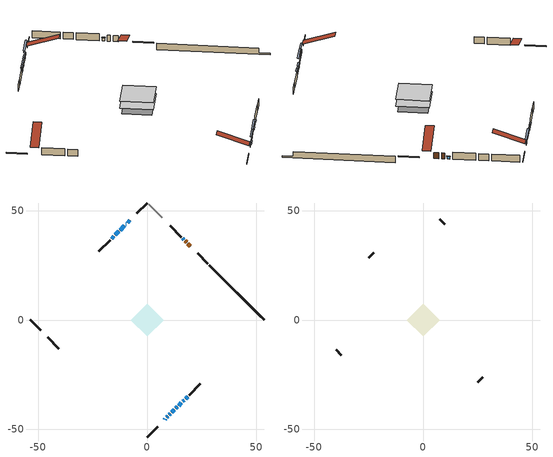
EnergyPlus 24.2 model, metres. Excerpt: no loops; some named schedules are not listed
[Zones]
conditioned space
 floor outside (Floor1 construction): -3.22,0 0,3.22 3.22,0 0,-3.22 z1.52
 floor adiabatic (AdiabaticFloorConstruction): -7.5,0 0,7.5 7.5,0 0,-7.5 z1.52
 floor foundation (Slab1 construction): -6.68,0 0,6.68 6.68,0 0,-6.68 z-0.74
 wall outside (RimJoist1 construction): 0,-53.62 4.73,-48.89 / -53.62,0 -48.89,-4.73 / 0,53.62 -4.73,48.89 / 27.76,25.86 23.04,30.58 z1.52:1.82
 wall outside (AdiabaticWallConstruction 1): 19.8,33.82 18.66,34.96 / 18.01,35.61 17.4,36.22 z1.52:3.55
 wall outside (AdiabaticWallConstruction): 7.96,-45.66 8.31,-45.31 / 10.1,-43.52 10.61,-43.01 / 16.74,36.88 16.24,37.38 z1.52:2.38; 8.96,-44.66 9.45,-44.17 z1.52:2.31; -7.96,45.66 -9.01,44.61 z1.52:2.36; 11.26,-42.36 12.48,-41.14 z1.52:2.16; 13.14,-40.48 13.77,-39.85 z1.52:2.66; -9.66,43.96 -9.82,43.8 z1.52:3.55; -10.48,43.14 -12.4,41.22 z1.52:3.12; -13.06,40.56 -14.64,38.98 z1.52:2.94; -15.3,38.32 -16.34,37.28 z1.52:2.97; 14.43,-39.19 15.65,-37.97 / 16.31,-37.31 16.88,-36.74 z1.52:2.64; 17.54,-36.08 18.55,-35.07 z1.52:2.92
 wall outside (Wall1 construction): 19.2,-34.42 24.33,-29.29 / -45.66,-7.96 -40.53,-13.09 / -16.99,36.63 -22.12,31.5 / 15.58,38.04 10.46,43.16 z1.52:3.96
 wall foundation (FoundationWall1 construction): 28.42,25.2,-0.74 28.42,25.2,1.52 51.1,2.52,1.52 51.1,2.52,-0.08 53.62,0,-0.08 53.62,0,-0.74
 wall adiabatic (Wall3 construction): 6.85,46.77 0.66,52.96 z1.52:3.96
 window (WindowConstruction 8): 7.96,-45.66 8.31,-45.31 z1.52:2.38
 window (WindowConstruction 7): 8.96,-44.66 9.45,-44.17 z1.52:2.31
 window (WindowConstruction 10): -7.96,45.66 -9.01,44.61 z1.52:2.36
 window (WindowConstruction 11): 10.1,-43.52 10.61,-43.01 z1.52:2.38
 window (WindowConstruction 12): 11.26,-42.36 12.48,-41.14 z1.52:2.15
 window (WindowConstruction 13): 13.14,-40.48 13.77,-39.85 z1.52:2.66
 window (WindowConstruction 9): -9.66,43.96 -9.82,43.8 z1.52:3.55
 window (WindowConstruction): 16.74,36.88 16.24,37.38 z1.52:2.38
 window (WindowConstruction 1): -10.48,43.14 -12.4,41.22 z1.52:3.12
 window (WindowConstruction 2): -13.06,40.56 -14.64,38.98 z1.52:2.94
 window (WindowConstruction 3): -15.3,38.32 -16.34,37.28 z1.52:2.97
 window (WindowConstruction 4): 14.43,-39.19 15.65,-37.97 z1.52:2.64
 window (WindowConstruction 5): 16.31,-37.31 16.88,-36.74 z1.52:2.64
 window (WindowConstruction 6): 17.54,-36.08 18.55,-35.07 z1.52:2.92
 door (Door): 19.8,33.82 18.67,34.95 z1.52:3.55
 door (Door 1): 18.01,35.61 17.4,36.22 z1.52:3.55
 ceiling adiabatic (AdiabaticFloorConstruction): 0,-7.5 7.5,0 0,7.5 -7.5,0 z1.52
attic - vented
 floor to conditioned space (Floor2 construction Reversed): -7.5,0 0,7.5 7.5,0 0,-7.5 z3.96
 wall outside (Wall2 construction): 24.98,-28.64 27.28,-26.34 / -39.87,-13.75 -37.58,-16.04 / -22.78,30.84 -25.07,28.55 / 9.8,43.82 7.5,46.12 z1.52:3.96
 roof outside (Roof1 construction): 7.31,-46.31,3.96 0,-39.01,7.4 -1.92,-40.93,7.4 5.38,-48.24,3.96; -46.31,-7.31,3.96 -39.01,0,7.4 -40.93,1.92,7.4 -48.24,-5.38,3.96; -7.31,46.31,3.96 0,39.01,7.4 1.92,40.93,7.4 -5.38,48.24,3.96; 20.46,33.16,3.96 13.15,25.86,7.4 15.08,23.93,7.4 22.38,31.24,3.96
shading: 8.45,-45.17 7.82,-45.8 8.11,-46.09 8.74,-45.46 z2.58; 9.59,-44.03 8.82,-44.8 9.11,-45.09 9.88,-44.32 z2.51; -10.94,42.68 -6.03,47.59 -6.32,47.88 -11.23,42.97 z5.1; 12.54,-41.08 8.17,-45.45 8.46,-45.75 12.83,-41.37 z5.12; 14.42,-39.2 9.32,-44.3 9.62,-44.59 14.71,-39.49 z4.89; 15.71,-37.91 11.2,-42.42 11.49,-42.71 16,-38.2 z5.4; -9.97,43.65 -9.52,44.1 -9.81,44.39 -10.26,43.94 z3.75; 16.1,37.52 16.88,36.74 17.17,37.03 16.39,37.81 z2.58; -12.55,41.07 -10.34,43.28 -10.63,43.57 -12.84,41.37 z3.32; -14.78,38.84 -12.92,40.7 -13.21,40.99 -15.07,39.13 z3.14; -16.48,37.14 -15.15,38.47 -15.45,38.76 -16.77,37.43 z3.17; 15.79,-37.83 14.28,-39.34 14.58,-39.63 16.08,-38.12 z2.84; 17.02,-36.6 16.16,-37.46 16.45,-37.75 17.31,-36.89 z2.84; 18.69,-34.93 17.4,-36.22 17.69,-36.51 18.98,-35.22 z3.12
[Building]
Building 1: Terrain=Suburbs
[Site:Location]
Montreal Intl AP_QC: Latitude {deg}=45.47; Longitude {deg}=-73.74; Time Zone {hr}=-5; Elevation {m}=36; Keep Site Location Information=Yes
[Site:GroundTemperature:Shallow]
2.07863, -0.316383, -0.508184, 0.628371, 5.19101, 9.73239, 13.6695, 16.1636, 16.3755, 14.347, 10.5102, 6.10817
[Site:WaterMainsTemperature]
Calculation Method=Schedule; Temperature Schedule=mains temperature schedule
[Material] Roughness=Rough; Thermal Absorptance=0.9
Name | Thickness {m} | Conductivity {W/m-K} | Density {kg/m3} | Specific Heat {J/kg-K} | Solar Absorptance | Visible Absorptance
asphalt or fiberglass shingles | 0.00635 | 0.162714 | 1121.4 | 1465.45 | 0.4 | 0.4
ceiling loosefill ins | 0.0846667 | 0.0480833 | 16.02 | 1046.75 | 0.7 | 0.7
ceiling stud and cavity | 0.1397 | 0.0886449 | 65.682 | 1177.47 | 0.7 | 0.7
concrete 4.0 in. | 0.1016 | 1.803125 | 2242.8 | 837.4 | 0.7 | 0.7
concrete 8.0 in. | 0.2032 | 1.803125 | 2242.8 | 837.4 | 0.7 | 0.7
door material | 0.04445 | 0.0451087 | 512.64 | 1214.23 | 0.7 | 0.7
door material 1 | 0.04445 | 0.20624 | 512.64 | 1214.23 | 0.7 | 0.7
exterior vertical ins | 0.0210149 | 0.029427 | 32.04 | 1214.23 | 0.7 | 0.7
floor covering | 0.0127 | 0.0433444 | 54.468 | 1339.84 | 0.6 | 0.6
floor rigid ins; wall rigid ins | 0.512978 | 0.029427 | 32.04 | 1214.23 | 0.7 | 0.7
floor stud and cavity | 0.1397 | 1.61265 | 92.3553 | 1139.71 | 0.7 | 0.7
floor stud and cavity 1 | 0.1397 | 1.75129 | 37.0049 | 1207.88 | 0.7 | 0.7
furniture material conditioned space 1 | 0.1524 | 0.115458 | 640.8 | 1214.23 | 0.6 | 0.6
gypsum board | 0.0127 | 0.160291 | 801 | 837.4 | 0.6 | 0.6
gypsum board 1 | 0.0127 | 0.160291 | 801 | 837.4 | 0.7 | 0.7
osb sheathing 0.5 in. | 0.0127 | 0.115458 | 512.64 | 1214.23 | 0.7 | 0.7
osb sheathing 0.5 in. 1 | 0.0127 | 0.115458 | 512.64 | 1214.23 | 0.4 | 0.4
osb sheathing 0.75 in. | 0.01905 | 0.115458 | 512.64 | 1214.23 | 0.7 | 0.7
osb sheathing 2.0 in. | 0.0508 | 0.115458 | 512.64 | 1214.23 | 0.7 | 0.7
rim joist rigid ins | 0.051816 | 0.029427 | 32.04 | 1214.23 | 0.7 | 0.7
rim joist stud and cavity | 0.0508 | 0.275866 | 125.044 | 1163.47 | 0.6 | 0.6
wall stud and cavity | 0.1397 | 0.0819611 | 139.0536 | 1170.24 | 0.7 | 0.7
wall stud and cavity 1 | 0.0889 | 6.1454 | 50.32683 | 1063.81 | 0.6 | 0.6
wall stud and cavity 2 | 0.1397 | 0.074809 | 139.0536 | 1170.24 | 0.7 | 0.7
wall stud and cavity 3 | 0.0889 | 0.380278 | 52.3479 | 1209.89 | 0.7 | 0.7
wall stud and cavity 4 | 0.0889 | 0.391764 | 83.0341 | 1211.67 | 0.7 | 0.7
wood siding | 0.0254 | 0.102417 | 544.68 | 1172.36 | 0.4 | 0.4
wood siding 1 | 0.00254 | 0.102417 | 544.68 | 1172.36 | 0.4 | 0.4
wood siding 2; wood siding 3; wood siding 4 | 0.0254 | 0.102417 | 544.68 | 1172.36 | 0.7 | 0.7
[WindowMaterial:SimpleGlazingSystem]
Name | U-Factor {W/m2-K} | Solar Heat Gain Coefficient
WindowMaterial | 2.47901 | 0.32
WindowMaterial 1 | 2.046919 | 0.43
WindowMaterial 10 | 2.2871 | 0.37
WindowMaterial 11 | 4.51231 | 0.42
WindowMaterial 12 | 3.92747 | 0.44
WindowMaterial 13 | 2.34104 | 0.35
WindowMaterial 2 | 2.09745 | 0.41
WindowMaterial 3 | 2.1866 | 0.39
WindowMaterial 4 | 2.19 | 0.39
WindowMaterial 5 | 2.36602 | 0.35
WindowMaterial 6 | 2.20136 | 0.39
WindowMaterial 7 | 4.6923 | 0.42
WindowMaterial 8 | 2.282556 | 0.39
WindowMaterial 9 | 2.62721 | 0.32
[Construction]
AdiabaticFloorConstruction: floor stud and cavity 1, floor rigid ins, osb sheathing 0.75 in., floor covering
AdiabaticWallConstruction: wood siding 3, wall rigid ins, wall stud and cavity 3, gypsum board
AdiabaticWallConstruction 1: wood siding 4, wall rigid ins, wall stud and cavity 3, gypsum board
Door: door material
Door 1: door material 1
Floor1 construction: floor stud and cavity, osb sheathing 0.75 in., floor covering
Floor2 construction Reversed: gypsum board, ceiling stud and cavity, ceiling loosefill ins
FoundationWall1 construction: concrete 8.0 in., gypsum board 1
furniture construction conditioned space 1: furniture material conditioned space 1
PartitionWallConstruction: gypsum board, wall stud and cavity 4, gypsum board
RimJoist1 construction: wood siding 2, rim joist rigid ins, osb sheathing 2.0 in., rim joist stud and cavity
Roof1 construction: asphalt or fiberglass shingles
Slab1 construction: concrete 4.0 in.
Wall1 construction: wood siding, osb sheathing 0.5 in., wall stud and cavity, gypsum board
Wall2 construction: wood siding 1, wall stud and cavity 1
Wall3 construction: osb sheathing 0.5 in. 1, wall stud and cavity 2, gypsum board
WindowConstruction: WindowMaterial
WindowConstruction 1: WindowMaterial 1
WindowConstruction 10: WindowMaterial 10
WindowConstruction 11: WindowMaterial 11
WindowConstruction 12: WindowMaterial 12
WindowConstruction 13: WindowMaterial 13
WindowConstruction 2: WindowMaterial 2
WindowConstruction 3: WindowMaterial 3
WindowConstruction 4: WindowMaterial 4
WindowConstruction 5: WindowMaterial 5
WindowConstruction 6: WindowMaterial 6
WindowConstruction 7: WindowMaterial 7
WindowConstruction 8: WindowMaterial 8
WindowConstruction 9: WindowMaterial 9
[Zone] Multiplier=1; Part of Total Floor Area=Yes
Name | Volume {m3}
attic - vented | 62.923
conditioned space | 508.2
[Space]
Name | Zone | Volume {m3}
attic - vented 1 | attic - vented | 62.923
conditioned space 1 | conditioned space | 508.2
[ZoneInfiltration:EffectiveLeakageArea]
infil attic - vented 1: Zone or Space=attic - vented 1; Schedule=Always On Discrete; Effective Air Leakage Area {cm2}=4501.6; Stack Coefficient=0.000409068; Wind Coefficient=1.36653e-05
[ZoneMixing]
whole house fan mix: Zone or Space=attic - vented; Schedule=Always On Continuous; Design Flow Rate Calculation Method=Flow/Zone; Design Flow Rate {m3/s}=0; Source Zone or Space=conditioned space
[SurfaceProperty:ExposedFoundationPerimeter]
Slab1: Exposed Perimeter Calculation Method=TotalExposedPerimeter; Total Exposed Perimeter {m}=35.637
[InternalMass] Zone or ZoneList=conditioned space; Space or SpaceList=conditioned space 1
Name | Construction | Surface Area {m2}
furniture mass conditioned space 1 | furniture construction conditioned space 1 | 89.036
partition wall mass | PartitionWallConstruction | 222.59
[Lights]
interior lighting: Zone or ZoneList or Space or SpaceList=conditioned space 1; Schedule=interior lighting schedule; Design Level Calculation Method=LightingLevel; Lighting Level {W}=343.2; Return Air Fraction=0; Fraction Radiant=0.6; Fraction Visible=0.2; Fraction Replaceable=1
[People]
occupants: Zone or ZoneList or Space or SpaceList=conditioned space 1; Number of People Schedule=occupants schedule; Number of People Calculation Method=People; Number of People=3; Fraction Radiant=0.314171; Sensible Heat Fraction=0.56303; Activity Level Schedule=occupants activity schedule; Carbon Dioxide Generation Rate {m3/s-W}=0; Enable ASHRAE 55 Comfort Warnings=No; Mean Radiant Temperature Calculation Type=EnclosureAveraged
[ElectricEquipment] Zone or ZoneList or Space or SpaceList=conditioned space 1; Design Level Calculation Method=EquipmentLevel
Name | Schedule | Design Level {W} | Fraction Latent | Fraction Radiant | Fraction Lost
clothes dryer | clothes dryer schedule | 140.772 | 0.015 | 0.081 | 0.85
clothes washer | clothes washer schedule | 32.1985 | 0.03 | 0.162 | 0.7
cooking range | cooking range schedule | 208.969 | 0.08 | 0.432 | 0.2
dishwasher | dishwasher schedule | 66.8632 | 0.3 | 0.18 | 0.4
fridge | fridge schedule | 72.9452 | 0 | 0.6 | 0
mech vent bath fan 0 | mech vent bath fan 0 schedule | 50.2 | 0 | 0 | 1
mech vent house fan | mech vent house fan schedule | 0 | 0 | 0 | 1
mech vent house fan cfis | mech vent house fan cfis schedule | 0 | 0 | 0 | 0
mech vent range fan 0 | mech vent range fan 0 schedule | 57 | 0 | 0 | 1
misc plug loads | misc plug loads schedule | 494.7 | 0.045 | 0.513 | 0.1
whole house fan | Always On Discrete | 0 | 0 | 0 | 1
[OtherEquipment] Zone or ZoneList or Space or SpaceList=conditioned space 1; Design Level Calculation Method=EquipmentLevel
Name | Fuel Type | Schedule | Design Level {W} | Fraction Latent | Fraction Radiant | Fraction Lost
clothes dryer 1 | Electricity | clothes dryer schedule | 0 | 0.015 | 0.081 | 0.85
cooking range 1 | Electricity | cooking range schedule | 0 | 0.08 | 0.432 | 0.2
general water use latent | None | general water use schedule | 59.3978 | 1 | 0 | 0
general water use sensible | None | general water use schedule | -58.539 | 0 | 0.6 | 0
mech vent house fan latent load | None | Always On Discrete | 0 | 1 | 0 | 0
mech vent house fan sensible load | None | Always On Discrete | 0 | 0 | 0 | 0
water heater energy adjustment1 | Electricity | Always On Discrete | 0.01 | 0 | 0 | 1
[ZoneInfiltration:DesignFlowRate] Zone or ZoneList or Space or SpaceList=conditioned space 1; Schedule=Always On Discrete; Design Flow Rate Calculation Method=Flow/Zone; Design Flow Rate {m3/s}=0
infil flow; natural vent flow; whole house fan flow
[Foundation:Kiva]
Foundation Kiva 1: Initial Indoor Air Temperature {C}=18; Wall Height Above Grade {m}=1.52001; Wall Depth Below Slab {m}=0.2032; Custom Block Material Name 1=exterior vertical ins; Custom Block Depth 1 {m}=2.26; Custom Block X Position 1 {m}=0.2159; Custom Block Z Position 1 {m}=0
[Foundation:Kiva:Settings]
Soil Conductivity {W/m-K}=0.849921; Soil Density {kg/m3}=1842.3; Soil Specific Heat {J/kg-K}=418.7; Ground Solar Absorptivity=0.9; Ground Thermal Absorptivity=0.9; Ground Surface Roughness {m}=0.03; Far-Field Width {m}=40; Deep-Ground Boundary Condition=ZeroFlux; Deep-Ground Depth {m}=40; Minimum Cell Dimension {m}=0.2; Maximum Cell Growth Coefficient=3; Simulation Timestep=Timestep
[Exterior:Lights]
exterior lighting: Schedule=exterior lighting schedule; Design Level {W}=75.6
[Schedule:Constant]
Name | Hourly Value
Always On Continuous; mech vent house fan schedule; mech vent house fan cfis schedule; Always On Discrete | 1
occupants activity schedule | 117.228
fridge schedule | 0
[Schedule:Week:Daily]
interior lighting schedule Week Rule - Jan1-Jan27: interior lighting schedule day, interior lighting schedule day, interior lighting schedule day, interior lighting schedule day, interior lighting schedule day, interior lighting schedule day, interior lighting schedule day, interior lighting schedule default day, interior lighting schedule default day, interior lighting schedule default day, interior lighting schedule default day, interior lighting schedule default day
interior lighting schedule Week Rule - Jan28-Feb3: interior lighting schedule day, interior lighting schedule day, interior lighting schedule day, interior lighting schedule day, interior lighting schedule day 1, interior lighting schedule day 1, interior lighting schedule day 1, interior lighting schedule default day, interior lighting schedule default day, interior lighting schedule default day, interior lighting schedule default day, interior lighting schedule default day
interior lighting schedule Week Rule - Feb4-Feb24: interior lighting schedule day 1, interior lighting schedule day 1, interior lighting schedule day 1, interior lighting schedule day 1, interior lighting schedule day 1, interior lighting schedule day 1, interior lighting schedule day 1, interior lighting schedule default day, interior lighting schedule default day, interior lighting schedule default day, interior lighting schedule default day, interior lighting schedule default day
interior lighting schedule Week Rule - Feb25-Mar3: interior lighting schedule day 1, interior lighting schedule day 1, interior lighting schedule day 1, interior lighting schedule day 1, interior lighting schedule day 2, interior lighting schedule day 2, interior lighting schedule day 2, interior lighting schedule default day, interior lighting schedule default day, interior lighting schedule default day, interior lighting schedule default day, interior lighting schedule default day
interior lighting schedule Week Rule - Mar4-Mar31: interior lighting schedule day 2, interior lighting schedule day 2, interior lighting schedule day 2, interior lighting schedule day 2, interior lighting schedule day 2, interior lighting schedule day 2, interior lighting schedule day 2, interior lighting schedule default day, interior lighting schedule default day, interior lighting schedule default day, interior lighting schedule default day, interior lighting schedule default day
interior lighting schedule Week Rule - Apr1-Apr28: interior lighting schedule day 3, interior lighting schedule day 3, interior lighting schedule day 3, interior lighting schedule day 3, interior lighting schedule day 3, interior lighting schedule day 3, interior lighting schedule day 3, interior lighting schedule default day, interior lighting schedule default day, interior lighting schedule default day, interior lighting schedule default day, interior lighting schedule default day
interior lighting schedule Week Rule - Apr29-May5: interior lighting schedule day 3, interior lighting schedule day 3, interior lighting schedule day 4, interior lighting schedule day 4, interior lighting schedule day 4, interior lighting schedule day 4, interior lighting schedule day 4, interior lighting schedule default day, interior lighting schedule default day, interior lighting schedule default day, interior lighting schedule default day, interior lighting schedule default day
interior lighting schedule Week Rule - May6-May26: interior lighting schedule day 4, interior lighting schedule day 4, interior lighting schedule day 4, interior lighting schedule day 4, interior lighting schedule day 4, interior lighting schedule day 4, interior lighting schedule day 4, interior lighting schedule default day, interior lighting schedule default day, interior lighting schedule default day, interior lighting schedule default day, interior lighting schedule default day
interior lighting schedule Week Rule - May27-Jun2: interior lighting schedule day 4, interior lighting schedule day 4, interior lighting schedule day 4, interior lighting schedule day 4, interior lighting schedule day 4, interior lighting schedule day 5, interior lighting schedule day 5, interior lighting schedule default day, interior lighting schedule default day, interior lighting schedule default day, interior lighting schedule default day, interior lighting schedule default day
interior lighting schedule Week Rule - Jun3-Jun30: interior lighting schedule day 5, interior lighting schedule day 5, interior lighting schedule day 5, interior lighting schedule day 5, interior lighting schedule day 5, interior lighting schedule day 5, interior lighting schedule day 5, interior lighting schedule default day, interior lighting schedule default day, interior lighting schedule default day, interior lighting schedule default day, interior lighting schedule default day
interior lighting schedule Week Rule - Jul1-Jul28: interior lighting schedule day 6, interior lighting schedule day 6, interior lighting schedule day 6, interior lighting schedule day 6, interior lighting schedule day 6, interior lighting schedule day 6, interior lighting schedule day 6, interior lighting schedule default day, interior lighting schedule default day, interior lighting schedule default day, interior lighting schedule default day, interior lighting schedule default day
interior lighting schedule Week Rule - Jul29-Aug4: interior lighting schedule day 6, interior lighting schedule day 6, interior lighting schedule day 6, interior lighting schedule day 7, interior lighting schedule day 7, interior lighting schedule day 7, interior lighting schedule day 7, interior lighting schedule default day, interior lighting schedule default day, interior lighting schedule default day, interior lighting schedule default day, interior lighting schedule default day
interior lighting schedule Week Rule - Aug5-Aug25: interior lighting schedule day 7, interior lighting schedule day 7, interior lighting schedule day 7, interior lighting schedule day 7, interior lighting schedule day 7, interior lighting schedule day 7, interior lighting schedule day 7, interior lighting schedule default day, interior lighting schedule default day, interior lighting schedule default day, interior lighting schedule default day, interior lighting schedule default day
interior lighting schedule Week Rule - Aug26-Sep1: interior lighting schedule day 7, interior lighting schedule day 7, interior lighting schedule day 7, interior lighting schedule day 7, interior lighting schedule day 7, interior lighting schedule day 7, interior lighting schedule day 8, interior lighting schedule default day, interior lighting schedule default day, interior lighting schedule default day, interior lighting schedule default day, interior lighting schedule default day
interior lighting schedule Week Rule - Sep2-Sep29: interior lighting schedule day 8, interior lighting schedule day 8, interior lighting schedule day 8, interior lighting schedule day 8, interior lighting schedule day 8, interior lighting schedule day 8, interior lighting schedule day 8, interior lighting schedule default day, interior lighting schedule default day, interior lighting schedule default day, interior lighting schedule default day, interior lighting schedule default day
interior lighting schedule Week Rule - Sep30-Oct6: interior lighting schedule day 8, interior lighting schedule day 9, interior lighting schedule day 9, interior lighting schedule day 9, interior lighting schedule day 9, interior lighting schedule day 9, interior lighting schedule day 9, interior lighting schedule default day, interior lighting schedule default day, interior lighting schedule default day, interior lighting schedule default day, interior lighting schedule default day
interior lighting schedule Week Rule - Oct7-Oct27: interior lighting schedule day 9, interior lighting schedule day 9, interior lighting schedule day 9, interior lighting schedule day 9, interior lighting schedule day 9, interior lighting schedule day 9, interior lighting schedule day 9, interior lighting schedule default day, interior lighting schedule default day, interior lighting schedule default day, interior lighting schedule default day, interior lighting schedule default day
interior lighting schedule Week Rule - Oct28-Nov3: interior lighting schedule day 9, interior lighting schedule day 9, interior lighting schedule day 9, interior lighting schedule day 9, interior lighting schedule day 10, interior lighting schedule day 10, interior lighting schedule day 10, interior lighting schedule default day, interior lighting schedule default day, interior lighting schedule default day, interior lighting schedule default day, interior lighting schedule default day
interior lighting schedule Week Rule - Nov4-Nov24: interior lighting schedule day 10, interior lighting schedule day 10, interior lighting schedule day 10, interior lighting schedule day 10, interior lighting schedule day 10, interior lighting schedule day 10, interior lighting schedule day 10, interior lighting schedule default day, interior lighting schedule default day, interior lighting schedule default day, interior lighting schedule default day, interior lighting schedule default day
interior lighting schedule Week Rule - Nov25-Dec1: interior lighting schedule day 10, interior lighting schedule day 10, interior lighting schedule day 10, interior lighting schedule day 10, interior lighting schedule day 10, interior lighting schedule day 10, interior lighting schedule day 11, interior lighting schedule default day, interior lighting schedule default day, interior lighting schedule default day, interior lighting schedule default day, interior lighting schedule default day
interior lighting schedule Week Rule - Dec2-Dec31: interior lighting schedule day 11, interior lighting schedule day 11, interior lighting schedule day 11, interior lighting schedule day 11, interior lighting schedule day 11, interior lighting schedule day 11, interior lighting schedule day 11, interior lighting schedule default day, interior lighting schedule default day, interior lighting schedule default day, interior lighting schedule default day, interior lighting schedule default day
occupants schedule Week Rule - Jan1-Dec31: occupants schedule day, occupants schedule day, occupants schedule day, occupants schedule day, occupants schedule day, occupants schedule day, occupants schedule day, occupants schedule default day, occupants schedule default day, occupants schedule default day, occupants schedule default day, occupants schedule default day
clothes dryer schedule Week Rule - Jan1-Dec31: clothes dryer schedule day, clothes dryer schedule day, clothes dryer schedule day, clothes dryer schedule day, clothes dryer schedule day, clothes dryer schedule day, clothes dryer schedule day, clothes dryer schedule default day, clothes dryer schedule default day, clothes dryer schedule default day, clothes dryer schedule default day, clothes dryer schedule default day
clothes washer schedule Week Rule - Jan1-Dec31: clothes washer schedule day, clothes washer schedule day, clothes washer schedule day, clothes washer schedule day, clothes washer schedule day, clothes washer schedule day, clothes washer schedule day, clothes washer schedule default day, clothes washer schedule default day, clothes washer schedule default day, clothes washer schedule default day, clothes washer schedule default day
cooking range schedule Week Rule - Jan1-Dec31: cooking range schedule day, cooking range schedule day, cooking range schedule day, cooking range schedule day, cooking range schedule day, cooking range schedule day, cooking range schedule day, cooking range schedule default day, cooking range schedule default day, cooking range schedule default day, cooking range schedule default day, cooking range schedule default day
dishwasher schedule Week Rule - Jan1-Dec31: dishwasher schedule day, dishwasher schedule day, dishwasher schedule day, dishwasher schedule day, dishwasher schedule day, dishwasher schedule day, dishwasher schedule day, dishwasher schedule default day, dishwasher schedule default day, dishwasher schedule default day, dishwasher schedule default day, dishwasher schedule default day
mech vent bath fan 0 schedule Week Rule - Jan1-Dec31: mech vent bath fan 0 schedule day, mech vent bath fan 0 schedule day, mech vent bath fan 0 schedule day, mech vent bath fan 0 schedule day, mech vent bath fan 0 schedule day, mech vent bath fan 0 schedule day, mech vent bath fan 0 schedule day, mech vent bath fan 0 schedule default day, mech vent bath fan 0 schedule default day, mech vent bath fan 0 schedule default day, mech vent bath fan 0 schedule default day, mech vent bath fan 0 schedule default day
mech vent range fan 0 schedule Week Rule - Jan1-Dec31: mech vent range fan 0 schedule day, mech vent range fan 0 schedule day, mech vent range fan 0 schedule day, mech vent range fan 0 schedule day, mech vent range fan 0 schedule day, mech vent range fan 0 schedule day, mech vent range fan 0 schedule day, mech vent range fan 0 schedule default day, mech vent range fan 0 schedule default day, mech vent range fan 0 schedule default day, mech vent range fan 0 schedule default day, mech vent range fan 0 schedule default day
misc plug loads schedule Week Rule - Jan1-Dec31: misc plug loads schedule day, misc plug loads schedule day, misc plug loads schedule day, misc plug loads schedule day, misc plug loads schedule day, misc plug loads schedule day, misc plug loads schedule day, misc plug loads schedule default day, misc plug loads schedule default day, misc plug loads schedule default day, misc plug loads schedule default day, misc plug loads schedule default day
general water use schedule Week Rule - Jan1-Dec31: general water use schedule day, general water use schedule day, general water use schedule day, general water use schedule day, general water use schedule day, general water use schedule day, general water use schedule day, general water use schedule default day, general water use schedule default day, general water use schedule default day, general water use schedule default day, general water use schedule default day
exterior lighting schedule Week Rule - Jan1-Jan27: exterior lighting schedule day, exterior lighting schedule day, exterior lighting schedule day, exterior lighting schedule day, exterior lighting schedule day, exterior lighting schedule day, exterior lighting schedule day, exterior lighting schedule default day, exterior lighting schedule default day, exterior lighting schedule default day, exterior lighting schedule default day, exterior lighting schedule default day
exterior lighting schedule Week Rule - Jan28-Feb3: exterior lighting schedule day, exterior lighting schedule day, exterior lighting schedule day, exterior lighting schedule day, exterior lighting schedule day 1, exterior lighting schedule day 1, exterior lighting schedule day 1, exterior lighting schedule default day, exterior lighting schedule default day, exterior lighting schedule default day, exterior lighting schedule default day, exterior lighting schedule default day
exterior lighting schedule Week Rule - Feb4-Feb24: exterior lighting schedule day 1, exterior lighting schedule day 1, exterior lighting schedule day 1, exterior lighting schedule day 1, exterior lighting schedule day 1, exterior lighting schedule day 1, exterior lighting schedule day 1, exterior lighting schedule default day, exterior lighting schedule default day, exterior lighting schedule default day, exterior lighting schedule default day, exterior lighting schedule default day
exterior lighting schedule Week Rule - Feb25-Mar3: exterior lighting schedule day 1, exterior lighting schedule day 1, exterior lighting schedule day 1, exterior lighting schedule day 1, exterior lighting schedule day 2, exterior lighting schedule day 2, exterior lighting schedule day 2, exterior lighting schedule default day, exterior lighting schedule default day, exterior lighting schedule default day, exterior lighting schedule default day, exterior lighting schedule default day
exterior lighting schedule Week Rule - Mar4-Mar31: exterior lighting schedule day 2, exterior lighting schedule day 2, exterior lighting schedule day 2, exterior lighting schedule day 2, exterior lighting schedule day 2, exterior lighting schedule day 2, exterior lighting schedule day 2, exterior lighting schedule default day, exterior lighting schedule default day, exterior lighting schedule default day, exterior lighting schedule default day, exterior lighting schedule default day
exterior lighting schedule Week Rule - Apr1-Apr28: exterior lighting schedule day 3, exterior lighting schedule day 3, exterior lighting schedule day 3, exterior lighting schedule day 3, exterior lighting schedule day 3, exterior lighting schedule day 3, exterior lighting schedule day 3, exterior lighting schedule default day, exterior lighting schedule default day, exterior lighting schedule default day, exterior lighting schedule default day, exterior lighting schedule default day
exterior lighting schedule Week Rule - Apr29-May5: exterior lighting schedule day 3, exterior lighting schedule day 3, exterior lighting schedule day 4, exterior lighting schedule day 4, exterior lighting schedule day 4, exterior lighting schedule day 4, exterior lighting schedule day 4, exterior lighting schedule default day, exterior lighting schedule default day, exterior lighting schedule default day, exterior lighting schedule default day, exterior lighting schedule default day
exterior lighting schedule Week Rule - May6-May26: exterior lighting schedule day 4, exterior lighting schedule day 4, exterior lighting schedule day 4, exterior lighting schedule day 4, exterior lighting schedule day 4, exterior lighting schedule day 4, exterior lighting schedule day 4, exterior lighting schedule default day, exterior lighting schedule default day, exterior lighting schedule default day, exterior lighting schedule default day, exterior lighting schedule default day
exterior lighting schedule Week Rule - May27-Jun2: exterior lighting schedule day 4, exterior lighting schedule day 4, exterior lighting schedule day 4, exterior lighting schedule day 4, exterior lighting schedule day 4, exterior lighting schedule day 5, exterior lighting schedule day 5, exterior lighting schedule default day, exterior lighting schedule default day, exterior lighting schedule default day, exterior lighting schedule default day, exterior lighting schedule default day
exterior lighting schedule Week Rule - Jun3-Jun30: exterior lighting schedule day 5, exterior lighting schedule day 5, exterior lighting schedule day 5, exterior lighting schedule day 5, exterior lighting schedule day 5, exterior lighting schedule day 5, exterior lighting schedule day 5, exterior lighting schedule default day, exterior lighting schedule default day, exterior lighting schedule default day, exterior lighting schedule default day, exterior lighting schedule default day
exterior lighting schedule Week Rule - Jul1-Jul28: exterior lighting schedule day 6, exterior lighting schedule day 6, exterior lighting schedule day 6, exterior lighting schedule day 6, exterior lighting schedule day 6, exterior lighting schedule day 6, exterior lighting schedule day 6, exterior lighting schedule default day, exterior lighting schedule default day, exterior lighting schedule default day, exterior lighting schedule default day, exterior lighting schedule default day
exterior lighting schedule Week Rule - Jul29-Aug4: exterior lighting schedule day 6, exterior lighting schedule day 6, exterior lighting schedule day 6, exterior lighting schedule day 7, exterior lighting schedule day 7, exterior lighting schedule day 7, exterior lighting schedule day 7, exterior lighting schedule default day, exterior lighting schedule default day, exterior lighting schedule default day, exterior lighting schedule default day, exterior lighting schedule default day
exterior lighting schedule Week Rule - Aug5-Aug25: exterior lighting schedule day 7, exterior lighting schedule day 7, exterior lighting schedule day 7, exterior lighting schedule day 7, exterior lighting schedule day 7, exterior lighting schedule day 7, exterior lighting schedule day 7, exterior lighting schedule default day, exterior lighting schedule default day, exterior lighting schedule default day, exterior lighting schedule default day, exterior lighting schedule default day
exterior lighting schedule Week Rule - Aug26-Sep1: exterior lighting schedule day 7, exterior lighting schedule day 7, exterior lighting schedule day 7, exterior lighting schedule day 7, exterior lighting schedule day 7, exterior lighting schedule day 7, exterior lighting schedule day 8, exterior lighting schedule default day, exterior lighting schedule default day, exterior lighting schedule default day, exterior lighting schedule default day, exterior lighting schedule default day
exterior lighting schedule Week Rule - Sep2-Sep29: exterior lighting schedule day 8, exterior lighting schedule day 8, exterior lighting schedule day 8, exterior lighting schedule day 8, exterior lighting schedule day 8, exterior lighting schedule day 8, exterior lighting schedule day 8, exterior lighting schedule default day, exterior lighting schedule default day, exterior lighting schedule default day, exterior lighting schedule default day, exterior lighting schedule default day
exterior lighting schedule Week Rule - Sep30-Oct6: exterior lighting schedule day 8, exterior lighting schedule day 9, exterior lighting schedule day 9, exterior lighting schedule day 9, exterior lighting schedule day 9, exterior lighting schedule day 9, exterior lighting schedule day 9, exterior lighting schedule default day, exterior lighting schedule default day, exterior lighting schedule default day, exterior lighting schedule default day, exterior lighting schedule default day
exterior lighting schedule Week Rule - Oct7-Oct27: exterior lighting schedule day 9, exterior lighting schedule day 9, exterior lighting schedule day 9, exterior lighting schedule day 9, exterior lighting schedule day 9, exterior lighting schedule day 9, exterior lighting schedule day 9, exterior lighting schedule default day, exterior lighting schedule default day, exterior lighting schedule default day, exterior lighting schedule default day, exterior lighting schedule default day
[Schedule:Year]
interior lighting schedule: interior lighting schedule Week Rule - Jan1-Jan27, 1, 1, 1, 27, interior lighting schedule Week Rule - Jan28-Feb3, 1, 28, 2, 3, interior lighting schedule Week Rule - Feb4-Feb24, 2, 4, 2, 24, interior lighting schedule Week Rule - Feb25-Mar3, 2, 25, 3, 3, interior lighting schedule Week Rule - Mar4-Mar31, 3, 4, 3, 31, interior lighting schedule Week Rule - Apr1-Apr28, 4, 1, 4, 28, interior lighting schedule Week Rule - Apr29-May5, 4, 29, 5, 5, interior lighting schedule Week Rule - May6-May26, 5, 6, 5, 26, interior lighting schedule Week Rule - May27-Jun2, 5, 27, 6, 2, interior lighting schedule Week Rule - Jun3-Jun30, 6, 3, 6, 30, interior lighting schedule Week Rule - Jul1-Jul28, 7, 1, 7, 28, interior lighting schedule Week Rule - Jul29-Aug4, 7, 29, 8, 4, interior lighting schedule Week Rule - Aug5-Aug25, 8, 5, 8, 25, interior lighting schedule Week Rule - Aug26-Sep1, 8, 26, 9, 1, interior lighting schedule Week Rule - Sep2-Sep29, 9, 2, 9, 29, interior lighting schedule Week Rule - Sep30-Oct6, 9, 30, 10, 6, interior lighting schedule Week Rule - Oct7-Oct27, 10, 7, 10, 27, interior lighting schedule Week Rule - Oct28-Nov3, 10, 28, 11, 3, interior lighting schedule Week Rule - Nov4-Nov24, 11, 4, 11, 24, interior lighting schedule Week Rule - Nov25-Dec1, 11, 25, 12, 1, interior lighting schedule Week Rule - Dec2-Dec31, 12, 2, 12, 31
occupants schedule: occupants schedule Week Rule - Jan1-Dec31, 1, 1, 12, 31
clothes dryer schedule: clothes dryer schedule Week Rule - Jan1-Dec31, 1, 1, 12, 31
clothes washer schedule: clothes washer schedule Week Rule - Jan1-Dec31, 1, 1, 12, 31
cooking range schedule: cooking range schedule Week Rule - Jan1-Dec31, 1, 1, 12, 31
dishwasher schedule: dishwasher schedule Week Rule - Jan1-Dec31, 1, 1, 12, 31
mech vent bath fan 0 schedule: mech vent bath fan 0 schedule Week Rule - Jan1-Dec31, 1, 1, 12, 31
mech vent range fan 0 schedule: mech vent range fan 0 schedule Week Rule - Jan1-Dec31, 1, 1, 12, 31
misc plug loads schedule: misc plug loads schedule Week Rule - Jan1-Dec31, 1, 1, 12, 31
general water use schedule: general water use schedule Week Rule - Jan1-Dec31, 1, 1, 12, 31
exterior lighting schedule: exterior lighting schedule Week Rule - Jan1-Jan27, 1, 1, 1, 27, exterior lighting schedule Week Rule - Jan28-Feb3, 1, 28, 2, 3, exterior lighting schedule Week Rule - Feb4-Feb24, 2, 4, 2, 24, exterior lighting schedule Week Rule - Feb25-Mar3, 2, 25, 3, 3, exterior lighting schedule Week Rule - Mar4-Mar31, 3, 4, 3, 31, exterior lighting schedule Week Rule - Apr1-Apr28, 4, 1, 4, 28, exterior lighting schedule Week Rule - Apr29-May5, 4, 29, 5, 5, exterior lighting schedule Week Rule - May6-May26, 5, 6, 5, 26, exterior lighting schedule Week Rule - May27-Jun2, 5, 27, 6, 2, exterior lighting schedule Week Rule - Jun3-Jun30, 6, 3, 6, 30, exterior lighting schedule Week Rule - Jul1-Jul28, 7, 1, 7, 28, exterior lighting schedule Week Rule - Jul29-Aug4, 7, 29, 8, 4, exterior lighting schedule Week Rule - Aug5-Aug25, 8, 5, 8, 25, exterior lighting schedule Week Rule - Aug26-Sep1, 8, 26, 9, 1, exterior lighting schedule Week Rule - Sep2-Sep29, 9, 2, 9, 29, exterior lighting schedule Week Rule - Sep30-Oct6, 9, 30, 10, 6, exterior lighting schedule Week Rule - Oct7-Oct27, 10, 7, 10, 27, exterior lighting schedule Week Rule - Oct28-Nov3, 10, 28, 11, 3, exterior lighting schedule Week Rule - Nov4-Nov24, 11, 4, 11, 24, exterior lighting schedule Week Rule - Nov25-Dec1, 11, 25, 12, 1, exterior lighting schedule Week Rule - Dec2-Dec31, 12, 2, 12, 31
[Schedule:Compact]
mains temperature schedule: Through: 01/01, For: AllDays, Until: 24:00, 6.56833, Through: 01/02, For: AllDays, Until: 24:00, 6.48722, Through: 01/03, For: AllDays, Until: 24:00, 6.40722, Through: 01/04, For: AllDays, Until: 24:00, 6.32889, Through: 01/05, For: AllDays, Until: 24:00, 6.25167, Through: 01/06, For: AllDays, Until: 24:00, 6.17611, Through: 01/07, For: AllDays, Until: 24:00, 6.10222, Through: 01/08, For: AllDays, Until: 24:00, 6.02944, Through: 01/09, For: AllDays, Until: 24:00, 5.95833, Through: 01/10, For: AllDays, Until: 24:00, 5.88889, Through: 01/11, For: AllDays, Until: 24:00, 5.82056, Through: 01/12, For: AllDays, Until: 24:00, 5.75444, Through: 01/13, For: AllDays, Until: 24:00, 5.68944, Through: 01/14, For: AllDays, Until: 24:00, 5.62611, Through: 01/15, For: AllDays, Until: 24:00, 5.56444, Through: 01/16, For: AllDays, Until: 24:00, 5.50444, Through: 01/17, For: AllDays, Until: 24:00, 5.44611, Through: 01/18, For: AllDays, Until: 24:00, 5.38944, Through: 01/19, For: AllDays, Until: 24:00, 5.33389, Through: 01/20, For: AllDays, Until: 24:00, 5.28111, Through: 01/21, For: AllDays, Until: 24:00, 5.22944, Through: 01/22, For: AllDays, Until: 24:00, 5.17944, Through: 01/23, For: AllDays, Until: 24:00, 5.13111, Through: 01/24, For: AllDays, Until: 24:00, 5.085, Through: 01/25, For: AllDays, Until: 24:00, 5.04056, Through: 01/26, For: AllDays, Until: 24:00, 4.99778, Through: 01/27, For: AllDays, Until: 24:00, 4.95667, Through: 01/28, For: AllDays, Until: 24:00, 4.91778, Through: 01/29, For: AllDays, Until: 24:00, 4.88056, Through: 01/30, For: AllDays, Until: 24:00, 4.845, Through: 01/31, For: AllDays, Until: 24:00, 4.81167, Through: 02/01, For: AllDays, Until: 24:00, 4.77944, Through: 02/02, For: AllDays, Until: 24:00, 4.75, Through: 02/03, For: AllDays, Until: 24:00, 4.72167, Through: 02/04, For: AllDays, Until: 24:00, 4.69611, Through: 02/05, For: AllDays, Until: 24:00, 4.67167, Through: 02/06, For: AllDays, Until: 24:00, 4.64944, Through: 02/07, For: AllDays, Until: 24:00, 4.62889, Through: 02/08, For: AllDays, Until: 24:00, 4.61056, Through: 02/09, For: AllDays, Until: 24:00, 4.59389, Through: 02/10, For: AllDays, Until: 24:00, 4.57944, Through: 02/11, For: AllDays, Until: 24:00, 4.56667, Through: 02/12, For: AllDays, Until: 24:00, 4.55611, Through: 02/13, For: AllDays, Until: 24:00, 4.54722, Through: 02/14, For: AllDays, Until: 24:00, 4.54056, Through: 02/15, For: AllDays, Until: 24:00, 4.53556, Through: 02/16, For: AllDays, Until: 24:00, 4.53278, Through: 02/17, For: AllDays, Until: 24:00, 4.53167, Through: 02/18, For: AllDays, Until: 24:00, 4.53278, Through: 02/19, For: AllDays, Until: 24:00, 4.53556, Through: 02/20, For: AllDays, Until: 24:00, 4.54056, Through: 02/21, For: AllDays, Until: 24:00, 4.54722, Through: 02/22, For: AllDays, Until: 24:00, 4.55611, Through: 02/23, For: AllDays, Until: 24:00, 4.56667, Through: 02/24, For: AllDays, Until: 24:00, 4.57944, Through: 02/25, For: AllDays, Until: 24:00, 4.59389, Through: 02/26, For: AllDays, Until: 24:00, 4.61056, Through: 02/27, For: AllDays, Until: 24:00, 4.62889, Through: 02/28, For: AllDays, Until: 24:00, 4.64889, Through: 03/01, For: AllDays, Until: 24:00, 4.67111, Through: 03/02, For: AllDays, Until: 24:00, 4.69556, Through: 03/03, For: AllDays, Until: 24:00, 4.72167, Through: 03/04, For: AllDays, Until: 24:00, 4.74944, Through: 03/05, For: AllDays, Until: 24:00, 4.77944, Through: 03/06, For: AllDays, Until: 24:00, 4.81111, Through: 03/07, For: AllDays, Until: 24:00, 4.84444, Through: 03/08, For: AllDays, Until: 24:00, 4.88, Through: 03/09, For: AllDays, Until: 24:00, 4.91722, Through: 03/10, For: AllDays, Until: 24:00, 4.95611, Through: 03/11, For: AllDays, Until: 24:00, 4.99722, Through: 03/12, For: AllDays, Until: 24:00, 5.04, Through: 03/13, For: AllDays, Until: 24:00, 5.08444, Through: 03/14, For: AllDays, Until: 24:00, 5.13056, Through: 03/15, For: AllDays, Until: 24:00, 5.17889, Through: 03/16, For: AllDays, Until: 24:00, 5.22833, Through: 03/17, For: AllDays, Until: 24:00, 5.28, Through: 03/18, For: AllDays, Until: 24:00, 5.33333, Through: 03/19, For: AllDays, Until: 24:00, 5.38833, Through: 03/20, For: AllDays, Until: 24:00, 5.445, Through: 03/21, For: AllDays, Until: 24:00, 5.50333, Through: 03/22, For: AllDays, Until: 24:00, 5.56333, Through: 03/23, For: AllDays, Until: 24:00, 5.625, Through: 03/24, For: AllDays, Until: 24:00, 5.68833, Through: 03/25, For: AllDays, Until: 24:00, 5.75333, Through: 03/26, For: AllDays, Until: 24:00, 5.81944, Through: 03/27, For: AllDays, Until: 24:00, 5.88778, Through: 03/28, For: AllDays, Until: 24:00, 5.95722, Through: 03/29, For: AllDays, Until: 24:00, 6.02833, Through: 03/30, For: AllDays, Until: 24:00, 6.10111, Through: 03/31, For: AllDays, Until: 24:00, 6.175, Through: 04/01, For: AllDays, Until: 24:00, 6.25056, Through: 04/02, For: AllDays, Until: 24:00, 6.32778, Through: 04/03, For: AllDays, Until: 24:00, 6.40611, Through: 04/04, For: AllDays, Until: 24:00, 6.48556, Through: 04/05, For: AllDays, Until: 24:00, 6.56722, Through: 04/06, For: AllDays, Until: 24:00, 6.64944, Through: 04/07, For: AllDays, Until: 24:00, 6.73333, Through: 04/08, For: AllDays, Until: 24:00, 6.81833, Through: 04/09, For: AllDays, Until: 24:00, 6.905, Through: 04/10, For: AllDays, Until: 24:00, 6.99278, Through: 04/11, For: AllDays, Until: 24:00, 7.08111, Through: 04/12, For: AllDays, Until: 24:00, 7.17167, Through: 04/13, For: AllDays, Until: 24:00, 7.26278, Through: 04/14, For: AllDays, Until: 24:00, 7.355, Through: 04/15, For: AllDays, Until: 24:00, 7.44833, Through: 04/16, For: AllDays, Until: 24:00, 7.54278, Through: 04/17, For: AllDays, Until: 24:00, 7.63889, Through: 04/18, For: AllDays, Until: 24:00, 7.735, Through: 04/19, For: AllDays, Until: 24:00, 7.83278, Through: 04/20, For: AllDays, Until: 24:00, 7.93167, Through: 04/21, For: AllDays, Until: 24:00, 8.03111, Through: 04/22, For: AllDays, Until: 24:00, 8.13167, Through: 04/23, For: AllDays, Until: 24:00, 8.23278, Through: 04/24, For: AllDays, Until: 24:00, 8.335, Through: 04/25, For: AllDays, Until: 24:00, 8.43778, Through: 04/26, For: AllDays, Until: 24:00, 8.54167, Through: 04/27, For: AllDays, Until: 24:00, 8.64611, Through: 04/28, For: AllDays, Until: 24:00, 8.75167, Through: 04/29, For: AllDays, Until: 24:00, 8.85778, Through: 04/30, For: AllDays, Until: 24:00, 8.96444, Through: 05/01, For: AllDays, Until: 24:00, 9.07167, Through: 05/02, For: AllDays, Until: 24:00, 9.17944, Through: 05/03, For: AllDays, Until: 24:00, 9.28778, Through: 05/04, For: AllDays, Until: 24:00, 9.39667, Through: 05/05, For: AllDays, Until: 24:00, 9.50667, Through: 05/06, For: AllDays, Until: 24:00, 9.61667, Through: 05/07, For: AllDays, Until: 24:00, 9.72667, Through: 05/08, For: AllDays, Until: 24:00, 9.83778, Through: 05/09, For: AllDays, Until: 24:00, 9.94889, Through: 05/10, For: AllDays, Until: 24:00, 10.0606, Through: 05/11, For: AllDays, Until: 24:00, 10.1722, Through: 05/12, For: AllDays, Until: 24:00, 10.2844, Through: 05/13, For: AllDays, Until: 24:00, 10.3967, Through: 05/14, For: AllDays, Until: 24:00, 10.5094, Through: 05/15, For: AllDays, Until: 24:00, 10.6222, Through: 05/16, For: AllDays, Until: 24:00, 10.735, Through: 05/17, For: AllDays, Until: 24:00, 10.8478, Through: 05/18, For: AllDays, Until: 24:00, 10.9611, Through: 05/19, For: AllDays, Until: 24:00, 11.0744, Through: 05/20, For: AllDays, Until: 24:00, 11.1872, Through: 05/21, For: AllDays, Until: 24:00, 11.3006, Through: 05/22, For: AllDays, Until: 24:00, 11.4133, Through: 05/23, For: AllDays, Until: 24:00, 11.5267, Through: 05/24, For: AllDays, Until: 24:00, 11.6394, Through: 05/25, For: AllDays, Until: 24:00, 11.7522, Through: 05/26, For: AllDays, Until: 24:00, 11.8644, Through: 05/27, For: AllDays, Until: 24:00, 11.9767, Through: 05/28, For: AllDays, Until: 24:00, 12.0889, Through: 05/29, For: AllDays, Until: 24:00, 12.2006, Through: 05/30, For: AllDays, Until: 24:00, 12.3122, Through: 05/31, For: AllDays, Until: 24:00, 12.4228, Through: 06/01, For: AllDays, Until: 24:00, 12.5339, Through: 06/02, For: AllDays, Until: 24:00, 12.6439, Through: 06/03, For: AllDays, Until: 24:00, 12.7539, Through: 06/04, For: AllDays, Until: 24:00, 12.8628, Through: 06/05, For: AllDays, Until: 24:00, 12.9717, Through: 06/06, For: AllDays, Until: 24:00, 13.08, Through: 06/07, For: AllDays, Until: 24:00, 13.1878, Through: 06/08, For: AllDays, Until: 24:00, 13.2944, Through: 06/09, For: AllDays, Until: 24:00, 13.4011, Through: 06/10, For: AllDays, Until: 24:00, 13.5067, Through: 06/11, For: AllDays, Until: 24:00, 13.6117, Through: 06/12, For: AllDays, Until: 24:00, 13.7156, Through: 06/13, For: AllDays, Until: 24:00, 13.8194, Through: 06/14, For: AllDays, Until: 24:00, 13.9222, Through: 06/15, For: AllDays, Until: 24:00, 14.0239, Through: 06/16, For: AllDays, Until: 24:00, 14.125, Through: 06/17, For: AllDays, Until: 24:00, 14.225, Through: 06/18, For: AllDays, Until: 24:00, 14.3239, Through: 06/19, For: AllDays, Until: 24:00, 14.4222, Through: 06/20, For: AllDays, Until: 24:00, 14.5194, Through: 06/21, For: AllDays, Until: 24:00, 14.6156, Through: 06/22, For: AllDays, Until: 24:00, 14.7106, Through: 06/23, For: AllDays, Until: 24:00, 14.805, Through: 06/24, For: AllDays, Until: 24:00, 14.8978, Through: 06/25, For: AllDays, Until: 24:00, 14.9894, Through: 06/26, For: AllDays, Until: 24:00, 15.0806, Through: 06/27, For: AllDays, Until: 24:00, 15.17, Through: 06/28, For: AllDays, Until: 24:00, 15.2583, Through: 06/29, For: AllDays, Until: 24:00, 15.3456, Through: 06/30, For: AllDays, Until: 24:00, 15.4311, Through: 07/01, For: AllDays, Until: 24:00, 15.5161, Through: 07/02, For: AllDays, Until: 24:00, 15.5989, Through: 07/03, For: AllDays, Until: 24:00, 15.6811, Through: 07/04, For: AllDays, Until: 24:00, 15.7617, Through: 07/05, For: AllDays, Until: 24:00, 15.8411, Through: 07/06, For: AllDays, Until: 24:00, 15.9189, Through: 07/07, For: AllDays, Until: 24:00, 15.995, Through: 07/08, For: AllDays, Until: 24:00, 16.07, Through: 07/09, For: AllDays, Until: 24:00, 16.1433, Through: 07/10, For: AllDays, Until: 24:00, 16.2156, Through: 07/11, For: AllDays, Until: 24:00, 16.2861, Through: 07/12, For: AllDays, Until: 24:00, 16.355, Through: 07/13, For: AllDays, Until: 24:00, 16.4222, Through: 07/14, For: AllDays, Until: 24:00, 16.4878, Through: 07/15, For: AllDays, Until: 24:00, 16.5522, Through: 07/16, For: AllDays, Until: 24:00, 16.615, Through: 07/17, For: AllDays, Until: 24:00, 16.6756, Through: 07/18, For: AllDays, Until: 24:00, 16.735, Through: 07/19, For: AllDays, Until: 24:00, 16.7928, Through: 07/20, For: AllDays, Until: 24:00, 16.8489, Through: 07/21, For: AllDays, Until: 24:00, 16.9028, Through: 07/22, For: AllDays, Until: 24:00, 16.9556, Through: 07/23, For: AllDays, Until: 24:00, 17.0061, Through: 07/24, For: AllDays, Until: 24:00, 17.0556, Through: 07/25, For: AllDays, Until: 24:00, 17.1028, Through: 07/26, For: AllDays, Until: 24:00, 17.1483, Through: 07/27, For: AllDays, Until: 24:00, 17.1917, Through: 07/28, For: AllDays, Until: 24:00, 17.2339, Through: 07/29, For: AllDays, Until: 24:00, 17.2739, Through: 07/30, For: AllDays, Until: 24:00, 17.3122, Through: 07/31, For: AllDays, Until: 24:00, 17.3489, Through: 08/01, For: AllDays, Until: 24:00, 17.3833, Through: 08/02, For: AllDays, Until: 24:00, 17.4161, Through: 08/03, For: AllDays, Until: 24:00, 17.4467, Through: 08/04, For: AllDays, Until: 24:00, 17.4761, Through: 08/05, For: AllDays, Until: 24:00, 17.5028, Through: 08/06, For: AllDays, Until: 24:00, 17.5283, Through: 08/07, For: AllDays, Until: 24:00, 17.5517, Through: 08/08, For: AllDays, Until: 24:00, 17.5728, Through: 08/09, For: AllDays, Until: 24:00, 17.5922, Through: 08/10, For: AllDays, Until: 24:00, 17.61, Through: 08/11, For: AllDays, Until: 24:00, 17.6256, Through: 08/12, For: AllDays, Until: 24:00, 17.6394, Through: 08/13, For: AllDays, Until: 24:00, 17.6511, Through: 08/14, For: AllDays, Until: 24:00, 17.6611, Through: 08/15, For: AllDays, Until: 24:00, 17.6689, Through: 08/16, For: AllDays, Until: 24:00, 17.675, Through: 08/17, For: AllDays, Until: 24:00, 17.6789, Through: 08/18, For: AllDays, Until: 24:00, 17.6811, Through: 08/19, For: AllDays, Until: 24:00, 17.6811, Through: 08/20, For: AllDays, Until: 24:00, 17.6794, Through: 08/21, For: AllDays, Until: 24:00, 17.6756, Through: 08/22, For: AllDays, Until: 24:00, 17.67, Through: 08/23, For: AllDays, Until: 24:00, 17.6622, Through: 08/24, For: AllDays, Until: 24:00, 17.6528, Through: 08/25, For: AllDays, Until: 24:00, 17.6411, Through: 08/26, For: AllDays, Until: 24:00, 17.6278, Through: 08/27, For: AllDays, Until: 24:00, 17.6122, Through: 08/28, For: AllDays, Until: 24:00, 17.595, Through: 08/29, For: AllDays, Until: 24:00, 17.5756, Through: 08/30, For: AllDays, Until: 24:00, 17.5544, Through: 08/31, For: AllDays, Until: 24:00, 17.5311, Through: 09/01, For: AllDays, Until: 24:00, 17.5061, Through: 09/02, For: AllDays, Until: 24:00, 17.4794, Through: 09/03, For: AllDays, Until: 24:00, 17.4506, Through: 09/04, For: AllDays, Until: 24:00, 17.42, Through: 09/05, For: AllDays, Until: 24:00, 17.3878, Through: 09/06, For: AllDays, Until: 24:00, 17.3533, Through: 09/07, For: AllDays, Until: 24:00, 17.3172, Through: 09/08, For: AllDays, Until: 24:00, 17.2789, Through: 09/09, For: AllDays, Until: 24:00, 17.2389, Through: 09/10, For: AllDays, Until: 24:00, 17.1972, Through: 09/11, For: AllDays, Until: 24:00, 17.1539, Through: 09/12, For: AllDays, Until: 24:00, 17.1083, Through: 09/13, For: AllDays, Until: 24:00, 17.0617, Through: 09/14, For: AllDays, Until: 24:00, 17.0128, Through: 09/15, For: AllDays, Until: 24:00, 16.9622, Through: 09/16, For: AllDays, Until: 24:00, 16.9094, Through: 09/17, For: AllDays, Until: 24:00, 16.8556, Through: 09/18, For: AllDays, Until: 24:00, 16.8, Through: 09/19, For: AllDays, Until: 24:00, 16.7422, Through: 09/20, For: AllDays, Until: 24:00, 16.6833, Through: 09/21, For: AllDays, Until: 24:00, 16.6228, Through: 09/22, For: AllDays, Until: 24:00, 16.56, Through: 09/23, For: AllDays, Until: 24:00, 16.4961, Through: 09/24, For: AllDays, Until: 24:00, 16.4306, Through: 09/25, For: AllDays, Until: 24:00, 16.3633, Through: 09/26, For: AllDays, Until: 24:00, 16.295, Through: 09/27, For: AllDays, Until: 24:00, 16.2244, Through: 09/28, For: AllDays, Until: 24:00, 16.1528, Through: 09/29, For: AllDays, Until: 24:00, 16.0794, Through: 09/30, For: AllDays, Until: 24:00, 16.0044, Through: 10/01, For: AllDays, Until: 24:00, 15.9283, Through: 10/02, For: AllDays, Until: 24:00, 15.8511, Through: 10/03, For: AllDays, Until: 24:00, 15.7717, Through: 10/04, For: AllDays, Until: 24:00, 15.6917, Through: 10/05, For: AllDays, Until: 24:00, 15.6094, Through: 10/06, For: AllDays, Until: 24:00, 15.5267, Through: 10/07, For: AllDays, Until: 24:00, 15.4422, Through: 10/08, For: AllDays, Until: 24:00, 15.3567, Through: 10/09, For: AllDays, Until: 24:00, 15.2694, Through: 10/10, For: AllDays, Until: 24:00, 15.1811, Through: 10/11, For: AllDays, Until: 24:00, 15.0917, Through: 10/12, For: AllDays, Until: 24:00, 15.0011, Through: 10/13, For: AllDays, Until: 24:00, 14.9094, Through: 10/14, For: AllDays, Until: 24:00, 14.8167, Through: 10/15, For: AllDays, Until: 24:00, 14.7228, Through: 10/16, For: AllDays, Until: 24:00, 14.6278, Through: 10/17, For: AllDays, Until: 24:00, 14.5317, Through: 10/18, For: AllDays, Until: 24:00, 14.4344, Through: 10/19, For: AllDays, Until: 24:00, 14.3367, Through: 10/20, For: AllDays, Until: 24:00, 14.2378, Through: 10/21, For: AllDays, Until: 24:00, 14.1378, Through: 10/22, For: AllDays, Until: 24:00, 14.0367, Through: 10/23, For: AllDays, Until: 24:00, 13.935, Through: 10/24, For: AllDays, Until: 24:00, 13.8322, Through: 10/25, For: AllDays, Until: 24:00, 13.7289, Through: 10/26, For: AllDays, Until: 24:00, 13.625, Through: 10/27, For: AllDays, Until: 24:00, 13.52, Through: 10/28, For: AllDays, Until: 24:00, 13.4144, Through: 10/29, For: AllDays, Until: 24:00, 13.3083, Through: 10/30, For: AllDays, Until: 24:00, 13.2011, Through: 10/31, For: AllDays, Until: 24:00, 13.0939, Through: 11/01, For: AllDays, Until: 24:00, 12.9856, Through: 11/02, For: AllDays, Until: 24:00, 12.8767, Through: 11/03, For: AllDays, Until: 24:00, 12.7678, Through: 11/04, For: AllDays, Until: 24:00, 12.6578, Through: 11/05, For: AllDays, Until: 24:00, 12.5478, Through: 11/06, For: AllDays, Until: 24:00, 12.4372, Through: 11/07, For: AllDays, Until: 24:00, 12.3261, Through: 11/08, For: AllDays, Until: 24:00, 12.215, Through: 11/09, For: AllDays, Until: 24:00, 12.1033, Through: 11/10, For: AllDays, Until: 24:00, 11.9911, Through: 11/11, For: AllDays, Until: 24:00, 11.8789, Through: 11/12, For: AllDays, Until: 24:00, 11.7667, Through: 11/13, For: AllDays, Until: 24:00, 11.6539, Through: 11/14, For: AllDays, Until: 24:00, 11.5411, Through: 11/15, For: AllDays, Until: 24:00, 11.4278, Through: 11/16, For: AllDays, Until: 24:00, 11.315, Through: 11/17, For: AllDays, Until: 24:00, 11.2017, Through: 11/18, For: AllDays, Until: 24:00, 11.0889, Through: 11/19, For: AllDays, Until: 24:00, 10.9756, Through: 11/20, For: AllDays, Until: 24:00, 10.8622, Through: 11/21, For: AllDays, Until: 24:00, 10.7494, Through: 11/22, For: AllDays, Until: 24:00, 10.6367, Through: 11/23, For: AllDays, Until: 24:00, 10.5239, Through: 11/24, For: AllDays, Until: 24:00, 10.4111, Through: 11/25, For: AllDays, Until: 24:00, 10.2989, Through: 11/26, For: AllDays, Until: 24:00, 10.1867, Through: 11/27, For: AllDays, Until: 24:00, 10.0744, Through: 11/28, For: AllDays, Until: 24:00, 9.96333, Through: 11/29, For: AllDays, Until: 24:00, 9.85167, Through: 11/30, For: AllDays, Until: 24:00, 9.74111, Through: 12/01, For: AllDays, Until: 24:00, 9.63056, Through: 12/02, For: AllDays, Until: 24:00, 9.52056, Through: 12/03, For: AllDays, Until: 24:00, 9.41111, Through: 12/04, For: AllDays, Until: 24:00, 9.30167, Through: 12/05, For: AllDays, Until: 24:00, 9.19333, Through: 12/06, For: AllDays, Until: 24:00, 9.08556, Through: 12/07, For: AllDays, Until: 24:00, 8.97778, Through: 12/08, For: AllDays, Until: 24:00, 8.87111, Through: 12/09, For: AllDays, Until: 24:00, 8.765, Through: 12/10, For: AllDays, Until: 24:00, 8.66, Through: 12/11, For: AllDays, Until: 24:00, 8.555, Through: 12/12, For: AllDays, Until: 24:00, 8.45111, Through: 12/13, For: AllDays, Until: 24:00, 8.34833, Through: 12/14, For: AllDays, Until: 24:00, 8.24611, Through: 12/15, For: AllDays, Until: 24:00, 8.14444, Through: 12/16, For: AllDays, Until: 24:00, 8.04389, Through: 12/17, For: AllDays, Until: 24:00, 7.94444, Through: 12/18, For: AllDays, Until: 24:00, 7.84556, Through: 12/19, For: AllDays, Until: 24:00, 7.74778, Through: 12/20, For: AllDays, Until: 24:00, 7.65111, Through: 12/21, For: AllDays, Until: 24:00, 7.555, Through: 12/22, For: AllDays, Until: 24:00, 7.46056, Through: 12/23, For: AllDays, Until: 24:00, 7.36667, Through: 12/24, For: AllDays, Until: 24:00, 7.27444, Through: 12/25, For: AllDays, Until: 24:00, 7.18278, Through: 12/26, For: AllDays, Until: 24:00, 7.09278, Through: 12/27, For: AllDays, Until: 24:00, 7.00389, Through: 12/28, For: AllDays, Until: 24:00, 6.91611, Through: 12/29, For: AllDays, Until: 24:00, 6.82944, Through: 12/30, For: AllDays, Until: 24:00, 6.74389, Through: 12/31, For: AllDays, Until: 24:00, 6.66
